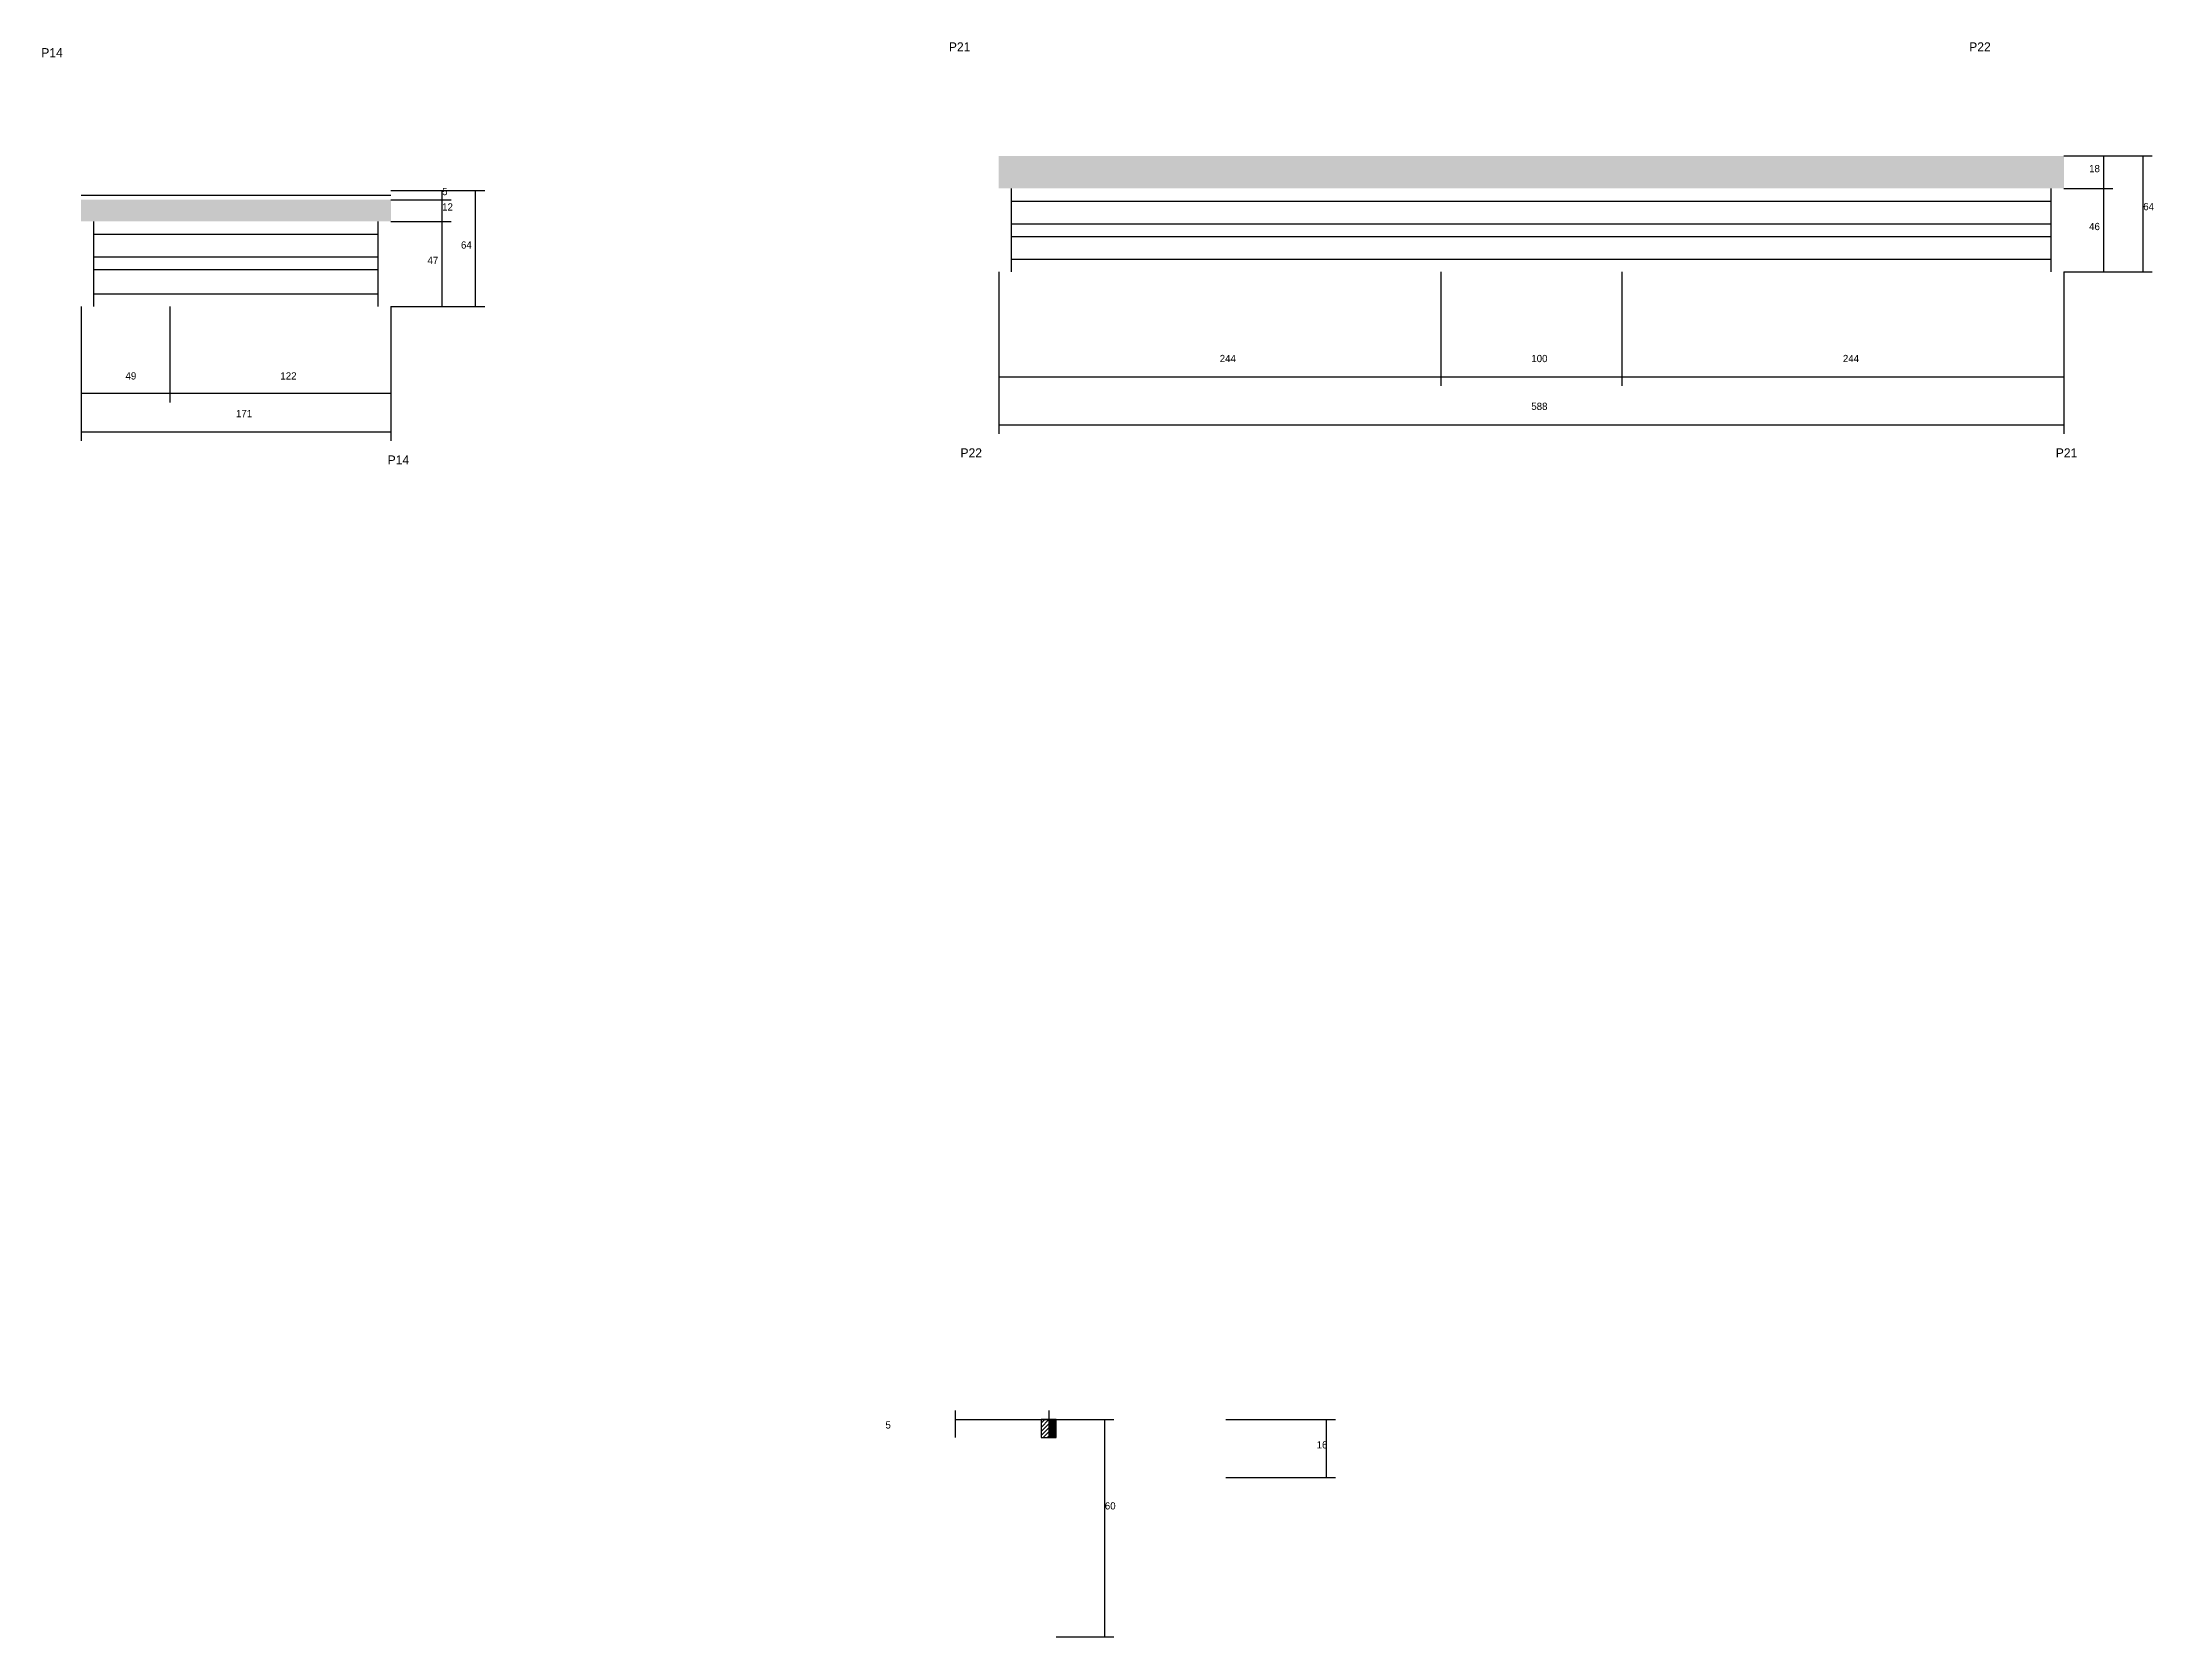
# Model space of a CAD drawing. Header units: metres. Extents: x -10314 to -4485, y 11971 to 12855.
# Drawn here: x -8685 to -7519, y 11974 to 12855 of the extents above; entities that cross this region are included whole.
import ezdxf

# ---------------------------------------------------------------- set-up
doc = ezdxf.new("R2010")
doc.units = ezdxf.units.M
for name, color, linetype in [('COTA', 241, 'Continuous'), ('Hachura', 253, 'Continuous'), ('Madeira', 126, 'Continuous'), ('NOMENCLATURA', 7, 'Continuous'), ('Painéis', 200, 'Continuous'), ('SARR_2.2x7', 40, 'Continuous'), ('SARR_EDITAR', 141, 'Continuous')]:
    doc.layers.add(name, color=color, linetype=linetype)

msp = doc.modelspace()

# ---------------------------------------------------------------- hatches: boundary and pattern name
at = {"layer": 'COTA'}
h = msp.add_hatch(dxfattribs=at)
h.set_pattern_fill('AR-CONC', scale=0.03)
h.paths.add_polyline_path([(-8156.9, 12792.2), (-8156.9, 12774.2), (-7568.9, 12774.2), (-7568.9, 12792.2)])
h = msp.add_hatch(dxfattribs=at)
h.set_pattern_fill('AR-CONC', scale=0.03)
h.paths.add_polyline_path([(-8492.4, 12756), (-8492.4, 12768), (-8663.4, 12768), (-8663.4, 12756)])
at = {"layer": 'Hachura'}
h = msp.add_hatch(dxfattribs=at)
h.set_pattern_fill('ANSI31', scale=0.5)
h.paths.add_polyline_path([(-8129.1, 12094.4), (-8133.5, 12094.4), (-8133.5, 12094.4), (-8133.5, 12084.4), (-8133.5, 12084.4), (-8129.1, 12084.4), (-8129.1, 12084.4), (-8129.1, 12094.4)])
h = msp.add_hatch(color=8, dxfattribs=at)
h.dxf.hatch_style = 1
h.paths.add_polyline_path([(-8125.1, 12094.4), (-8129.1, 12094.4), (-8129.1, 12094.4), (-8129.1, 12084.4), (-8129.1, 12084.4), (-8125.1, 12084.4), (-8125.1, 12084.4), (-8125.1, 12094.4)])

# ---------------------------------------------------------------- linework, layer by layer
at = {"layer": 'COTA'}
for p, q in [((-7568.9, 12792.2), (-7541.9, 12792.2)), ((-7568.9, 12792.2), (-7520.1, 12792.2)), ((-7546.9, 12774.2), (-7546.9, 12792.2)), ((-7525.1, 12728.2), (-7525.1, 12792.2)), ((-8492.4, 12773), (-8440.6, 12773)), ((-8492.4, 12773), (-8459.1, 12773)), ((-8492.4, 12768), (-8459.1, 12768)), ((-8492.4, 12768), (-8459.1, 12768)), ((-8464.1, 12768), (-8464.1, 12773)), ((-8464.1, 12756), (-8464.1, 12768)), ((-8445.6, 12709), (-8445.6, 12773)), ((-7568.9, 12774.2), (-7541.9, 12774.2)), ((-7568.9, 12774.2), (-7541.9, 12774.2)), ((-7546.9, 12728.2), (-7546.9, 12774.2)), ((-8492.4, 12756), (-8459.1, 12756)), ((-8492.4, 12756), (-8459.1, 12756)), ((-8464.1, 12709), (-8464.1, 12756)), ((-8156.9, 12728.2), (-8156.9, 12665.2)), ((-8156.9, 12728.2), (-8156.9, 12638.7)), ((-7912.9, 12728.2), (-7912.9, 12665.2)), ((-7912.9, 12728.2), (-7912.9, 12665.2)), ((-7812.9, 12728.2), (-7812.9, 12665.2)), ((-7812.9, 12728.2), (-7812.9, 12665.2)), ((-7568.9, 12728.2), (-7541.9, 12728.2)), ((-7568.9, 12728.2), (-7520.1, 12728.2)), ((-7568.9, 12728.2), (-7568.9, 12638.7)), ((-8663.4, 12709), (-8663.4, 12634.8)), ((-8663.4, 12709), (-8663.4, 12656.1)), ((-8614.4, 12709), (-8614.4, 12656.1)), ((-8614.4, 12709), (-8614.4, 12656.1)), ((-8492.4, 12709), (-8492.4, 12634.8)), ((-8492.4, 12709), (-8459.1, 12709)), ((-8492.4, 12709), (-8440.6, 12709)), ((-8492.4, 12709), (-8492.4, 12656.1)), ((-7568.9, 12693.9), (-7568.9, 12665.2)), ((-8156.9, 12670.2), (-7912.9, 12670.2)), ((-7912.9, 12670.2), (-7812.9, 12670.2)), ((-7812.9, 12670.2), (-7568.9, 12670.2)), ((-8663.4, 12661.1), (-8614.4, 12661.1)), ((-8614.4, 12661.1), (-8492.4, 12661.1)), ((-8663.4, 12639.8), (-8492.4, 12639.8)), ((-8156.9, 12643.7), (-7568.9, 12643.7)), ((-8180.7, 12084.4), (-8180.7, 12099.4)), ((-8129.1, 12094.4), (-8129.1, 12099.4)), ((-8180.7, 12094.4), (-8129.1, 12094.4)), ((-8125.1, 12094.4), (-8093.3, 12094.4)), ((-8098.3, 11974.4), (-8098.3, 12094.4)), ((-8031.5, 12094.4), (-7970.9, 12094.4)), ((-7975.9, 12062.4), (-7975.9, 12094.4)), ((-8031.5, 12062.4), (-7970.9, 12062.4)), ((-8125.1, 11974.4), (-8093.3, 11974.4))]:
    msp.add_line(p, q, dxfattribs=at)
at = {"layer": 'Madeira'}
msp.add_lwpolyline([(-8129.1, 12094.4), (-8133.5, 12094.4), (-8133.5, 12084.4), (-8129.1, 12084.4)], close=True, dxfattribs=at)
at = {"layer": 'Painéis'}
msp.add_lwpolyline([(-8125.1, 12094.4), (-8129.1, 12094.4), (-8129.1, 12084.4), (-8125.1, 12084.4)], close=True, dxfattribs=at)
at = {"layer": 'SARR_2.2x7'}
for p, q in [((-8149.9, 12728.2), (-8149.9, 12774.2)), ((-8149.9, 12767.2), (-7912.9, 12767.2)), ((-7912.9, 12767.2), (-7812.9, 12767.2)), ((-7812.9, 12767.2), (-7575.9, 12767.2)), ((-7575.9, 12728.2), (-7575.9, 12774.2)), ((-8656.4, 12709), (-8656.4, 12756)), ((-8499.4, 12709), (-8499.4, 12756)), ((-8149.9, 12754.7), (-7912.9, 12754.7)), ((-7912.9, 12754.7), (-7812.9, 12754.7)), ((-7812.9, 12754.7), (-7575.9, 12754.7)), ((-8656.4, 12749), (-8614.4, 12749)), ((-8614.4, 12749), (-8499.4, 12749)), ((-8149.9, 12747.7), (-7912.9, 12747.7)), ((-7912.9, 12747.7), (-7812.9, 12747.7)), ((-7812.9, 12747.7), (-7575.9, 12747.7)), ((-8656.4, 12736.5), (-8614.4, 12736.5)), ((-8656.4, 12729.5), (-8614.4, 12729.5)), ((-8614.4, 12736.5), (-8499.4, 12736.5)), ((-8614.4, 12729.5), (-8499.4, 12729.5)), ((-8149.9, 12735.2), (-7912.9, 12735.2)), ((-7912.9, 12735.2), (-7812.9, 12735.2)), ((-7812.9, 12735.2), (-7575.9, 12735.2)), ((-8656.4, 12716), (-8614.4, 12716)), ((-8614.4, 12716), (-8499.4, 12716))]:
    msp.add_line(p, q, dxfattribs=at)
at = {"layer": 'SARR_EDITAR'}
for p, q in [((-8663.4, 12770.5), (-8614.4, 12770.5)), ((-8614.4, 12770.5), (-8492.4, 12770.5))]:
    msp.add_line(p, q, dxfattribs=at)

# ---------------------------------------------------------------- texts
at = {"layer": 'COTA'}
for s, p in [('18', (-7555, 12783.2)), ('5', (-8464.1, 12770.5)), ('12', (-8464.1, 12762)), ('64', (-7525.1, 12762.2)), ('46', (-7555, 12751.2)), ('64', (-8453.7, 12741)), ('47', (-8472.2, 12732.5)), ('244', (-8034.9, 12678.3)), ('100', (-7862.9, 12678.3)), ('244', (-7690.9, 12678.3)), ('49', (-8638.9, 12668.7)), ('122', (-8553.4, 12668.7)), ('171', (-8577.9, 12647.9)), ('588', (-7862.9, 12651.9)), ('5', (-8219.4, 12089.4)), ('16', (-7981.4, 12078.4)), ('60', (-8098.3, 12044.7))]:
    msp.add_text(s, height=4, dxfattribs=at).set_placement(p)
at = {"layer": 'NOMENCLATURA'}
for s, p in [('P14', (-8685.4, 12846.7)), ('P21', (-8184.4, 12849.9)), ('P22', (-7621.2, 12849.9)), ('P14', (-8494.2, 12621.8)), ('P22', (-8178, 12625.7)), ('P21', (-7573.4, 12625.7))]:
    msp.add_text(s, height=5, dxfattribs=at).set_placement(p)

doc.saveas('drawing.dxf')
